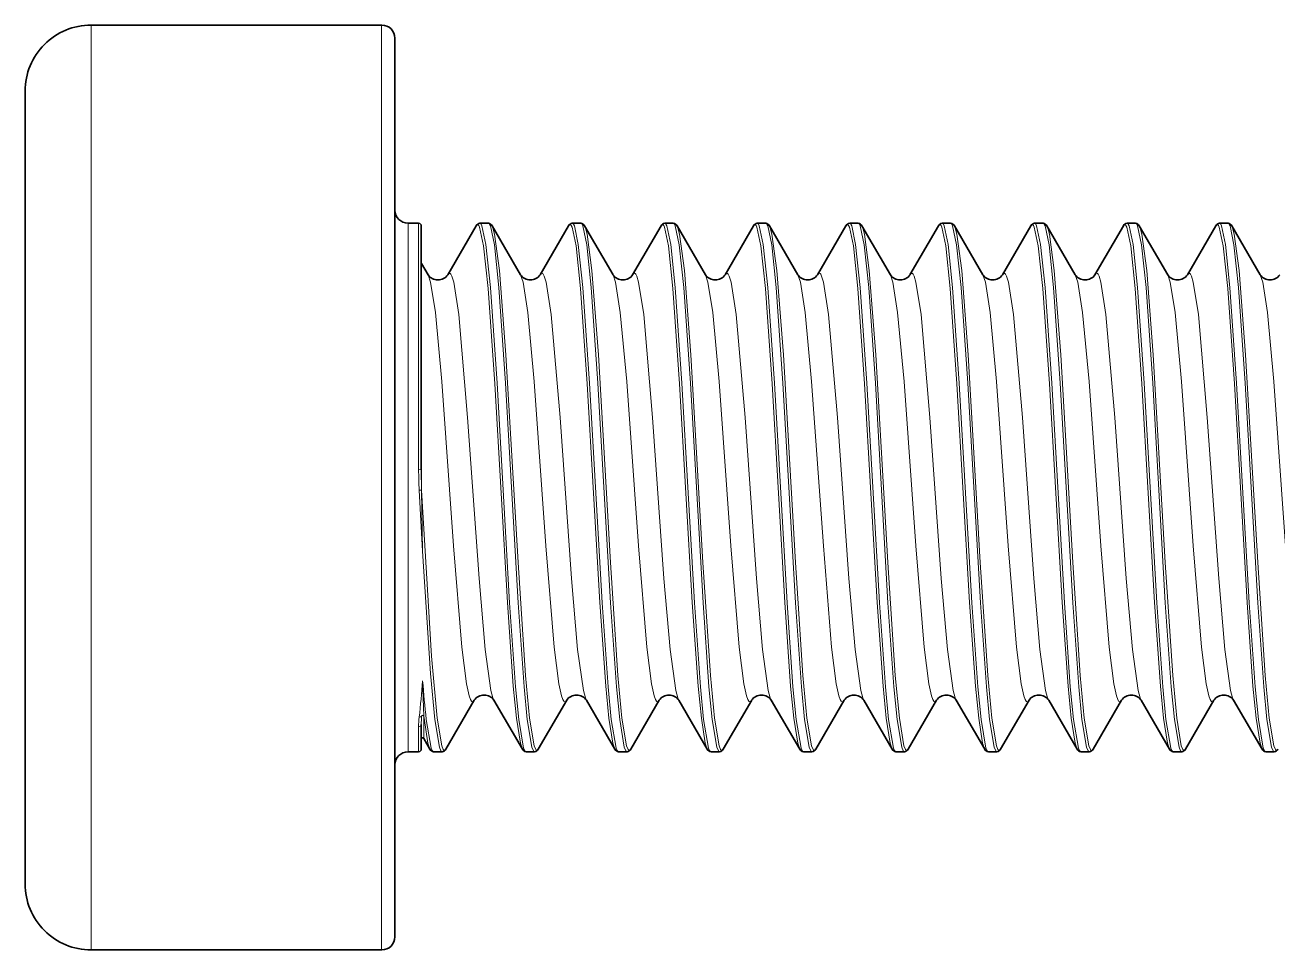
# Model space of a CAD drawing. Extents: x 276 to 976, y 40 to 757.
# Drawn here: x 276.36 to 285.85, y 382.94 to 389.94 of the extents above; entities that cross this region are included whole.
import ezdxf

# ---------------------------------------------------------------- set-up
doc = ezdxf.new("R2010")
doc.units = 0

msp = doc.modelspace()

# ---------------------------------------------------------------- linework, layer by layer
at = {"color": 7, "lineweight": 13, "ltscale": 0.164288}
for p, q in [((276.8629, 389.9371), (276.8629, 383.3656)), ((279.0629, 389.9371), (279.0629, 383.3656))]:
    msp.add_line(p, q, dxfattribs=at)
at = {"color": 7, "lineweight": 35, "ltscale": 0.055}
for p, q in [((279.0629, 389.9371), (276.8629, 389.9371)), ((279.0629, 382.9371), (276.8629, 382.9371))]:
    msp.add_line(p, q, dxfattribs=at)
at = {"color": 7, "lineweight": 35, "ltscale": 0.159594}
msp.add_line((279.1629, 389.8371), (279.1629, 383.4534), dxfattribs=at)
at = {"color": 7, "lineweight": 35, "ltscale": 0.140819}
msp.add_line((276.3629, 389.4371), (276.3629, 383.8044), dxfattribs=at)
at = {"color": 7, "lineweight": 13, "ltscale": 0.093879}
msp.add_line((279.2629, 388.4371), (279.2629, 384.682), dxfattribs=at)
at = {"color": 7, "lineweight": 35, "ltscale": 0.002}
for p, q in [((279.3429, 388.4371), (279.2629, 388.4371)), ((279.3429, 384.4371), (279.2629, 384.4371))]:
    msp.add_line(p, q, dxfattribs=at)
at = {"color": 7, "lineweight": 13, "ltscale": 0.046595}
msp.add_line((279.3429, 388.4371), (279.3429, 386.5733), dxfattribs=at)
at = {"color": 7, "lineweight": 35, "ltscale": 0.04613}
msp.add_line((279.3629, 388.4171), (279.3629, 386.572), dxfattribs=at)
at = {"color": 7, "lineweight": 35, "ltscale": 0.010723}
for p, q in [((279.7783, 388.4178), (279.563, 388.0469)), ((280.4783, 388.4178), (280.2629, 388.0469)), ((281.1783, 388.4178), (280.963, 388.0469)), ((281.8784, 388.4178), (281.663, 388.0469)), ((282.5783, 388.4178), (282.363, 388.0469)), ((283.2783, 388.4178), (283.063, 388.0469)), ((283.9783, 388.4178), (283.7629, 388.0469)), ((284.6783, 388.4178), (284.463, 388.0469)), ((285.3784, 388.4178), (285.163, 388.0469)), ((280.1284, 384.4565), (279.913, 384.8274)), ((280.8283, 384.4565), (280.613, 384.8274)), ((281.5283, 384.4565), (281.313, 384.8274)), ((282.2283, 384.4565), (282.0129, 384.8274)), ((282.9283, 384.4565), (282.713, 384.8274)), ((283.6284, 384.4565), (283.413, 384.8274)), ((284.3283, 384.4565), (284.113, 384.8274)), ((285.0283, 384.4565), (284.813, 384.8274)), ((285.7283, 384.4565), (285.5129, 384.8274))]:
    msp.add_line(p, q, dxfattribs=at)
at = {"color": 7, "lineweight": 35, "ltscale": 0.001611}
for p, q in [((279.8708, 388.4371), (279.8064, 388.4371)), ((280.5708, 388.4371), (280.5064, 388.4371)), ((283.3708, 388.4371), (283.3064, 388.4371)), ((284.0708, 388.4371), (284.0064, 388.4371)), ((281.6208, 384.4371), (281.5564, 384.4371)), ((282.3208, 384.4371), (282.2564, 384.4371)), ((285.1208, 384.4371), (285.0564, 384.4371)), ((285.8208, 384.4371), (285.7564, 384.4371))]:
    msp.add_line(p, q, dxfattribs=at)
at = {"color": 7, "lineweight": 35, "ltscale": 0.010724}
for p, q in [((279.899, 388.4178), (280.1143, 388.0469)), ((280.5989, 388.4178), (280.8144, 388.0469)), ((281.299, 388.4178), (281.5143, 388.0469)), ((281.999, 388.4178), (282.2144, 388.0469)), ((282.699, 388.4178), (282.9144, 388.0469)), ((283.399, 388.4178), (283.6143, 388.0469)), ((284.0989, 388.4178), (284.3144, 388.0469)), ((284.799, 388.4178), (285.0143, 388.0469)), ((285.499, 388.4178), (285.7144, 388.0469)), ((279.549, 384.4564), (279.7643, 384.8274)), ((280.249, 384.4564), (280.4644, 384.8274)), ((280.949, 384.4564), (281.1644, 384.8274)), ((281.649, 384.4564), (281.8643, 384.8274)), ((283.049, 384.4564), (283.2643, 384.8274)), ((283.749, 384.4564), (283.9644, 384.8274)), ((284.449, 384.4564), (284.6644, 384.8274)), ((285.149, 384.4564), (285.3643, 384.8274))]:
    msp.add_line(p, q, dxfattribs=at)
at = {"color": 7, "lineweight": 35, "ltscale": 0.00161}
for p, q in [((281.2708, 388.4371), (281.2064, 388.4371)), ((281.9708, 388.4371), (281.9064, 388.4371)), ((282.6708, 388.4371), (282.6064, 388.4371)), ((284.7708, 388.4371), (284.7064, 388.4371)), ((285.4708, 388.4371), (285.4064, 388.4371)), ((279.5208, 384.4371), (279.4564, 384.4371)), ((280.2208, 384.4371), (280.1564, 384.4371)), ((280.9208, 384.4371), (280.8564, 384.4371)), ((283.0208, 384.4371), (282.9564, 384.4371)), ((283.7208, 384.4371), (283.6564, 384.4371)), ((284.4208, 384.4371), (284.3564, 384.4371))]:
    msp.add_line(p, q, dxfattribs=at)
at = {"color": 7, "lineweight": 35, "ltscale": 0.000129547}
msp.add_line((279.3643, 388.1331), (279.3629, 388.1381), dxfattribs=at)
at = {"color": 7, "lineweight": 13, "ltscale": 0.042883}
msp.add_line((279.3643, 388.1331), (279.3643, 386.4178), dxfattribs=at)
at = {"color": 7, "lineweight": 35, "ltscale": 0.002492}
msp.add_line((279.3643, 388.1331), (279.4144, 388.0469), dxfattribs=at)
at = {"color": 7, "lineweight": 13, "ltscale": 0.000500903}
msp.add_line((279.3629, 386.572), (279.3429, 386.5733), dxfattribs=at)
at = {"color": 7, "lineweight": 13, "ltscale": 0.003855}
msp.add_line((279.3643, 386.4178), (279.3629, 386.572), dxfattribs=at)
at = {"color": 7, "lineweight": 13, "ltscale": 0.000432649}
msp.add_line((279.3643, 386.4178), (279.347, 386.4167), dxfattribs=at)
at = {"color": 7, "lineweight": 13, "ltscale": 0.011544}
msp.add_line((279.3729, 385.9557), (279.347, 386.4167), dxfattribs=at)
at = {"color": 7, "lineweight": 13, "ltscale": 0.011554}
msp.add_line((279.3643, 386.4178), (279.3729, 385.9557), dxfattribs=at)
at = {"color": 7, "lineweight": 13, "ltscale": 0.006678}
msp.add_line((279.3816, 384.7068), (279.3729, 384.9738), dxfattribs=at)
at = {"color": 7, "lineweight": 35, "ltscale": 0.010725}
msp.add_line((282.3489, 384.4564), (282.5644, 384.8274), dxfattribs=at)
at = {"color": 7, "lineweight": 13, "ltscale": 0.006121}
msp.add_line((279.2629, 384.682), (279.2629, 384.4371), dxfattribs=at)
at = {"color": 7, "lineweight": 13, "ltscale": 0.001388}
msp.add_line((279.3429, 384.6265), (279.3453, 384.682), dxfattribs=at)
at = {"color": 7, "lineweight": 13, "ltscale": 0.000417838}
msp.add_line((279.3453, 384.682), (279.347, 384.6986), dxfattribs=at)
at = {"color": 7, "lineweight": 13, "ltscale": 0.001192}
msp.add_line((279.3629, 384.6446), (279.3637, 384.6923), dxfattribs=at)
at = {"color": 7, "lineweight": 13, "ltscale": 0.000363419}
msp.add_line((279.3637, 384.6923), (279.3643, 384.7068), dxfattribs=at)
at = {"color": 7, "lineweight": 13, "ltscale": 0.00041621}
msp.add_line((279.3816, 384.7068), (279.3835, 384.6903), dxfattribs=at)
at = {"color": 7, "lineweight": 13, "ltscale": 0.004243}
msp.add_line((279.3816, 384.7068), (279.3816, 384.5371), dxfattribs=at)
at = {"color": 7, "lineweight": 13, "ltscale": 0.004735}
msp.add_line((279.3429, 384.6265), (279.3429, 384.4371), dxfattribs=at)
at = {"color": 7, "lineweight": 35, "ltscale": 0.004687}
msp.add_line((279.3629, 384.6446), (279.3629, 384.4571), dxfattribs=at)
at = {"color": 7, "lineweight": 35, "ltscale": 0.002329}
msp.add_line((279.4283, 384.4565), (279.3816, 384.5371), dxfattribs=at)
at = {"color": 7, "lineweight": 35, "ltscale": 0.009181}
msp.add_line((276.3629, 383.8044), (276.3629, 383.4371), dxfattribs=at)
at = {"color": 7, "lineweight": 35, "ltscale": 0.010406}
msp.add_line((279.1629, 383.4534), (279.1629, 383.0371), dxfattribs=at)
at = {"color": 7, "lineweight": 13, "ltscale": 0.010712}
for p, q in [((276.8629, 383.3656), (276.8629, 382.9371)), ((279.0629, 383.3656), (279.0629, 382.9371))]:
    msp.add_line(p, q, dxfattribs=at)
at = {"color": 7, "lineweight": 13}
for points in [[(279.7891, 388.4271), (279.7922, 388.4264), (279.7942, 388.425), (279.7983, 388.4204), (279.8044, 388.4085), (279.8344, 388.2655), (279.8684, 387.9438), (279.9189, 387.2226), (280.0146, 385.5666), (280.0595, 384.9341), (280.0835, 384.6903)], [(279.8064, 388.4371), (279.8095, 388.4364), (279.8115, 388.4351), (279.8156, 388.4305), (279.8217, 388.4185), (279.8516, 388.2751), (279.8857, 387.9521), (279.9362, 387.2273), (280.0319, 385.5634), (280.0768, 384.9273), (280.1008, 384.682)], [(279.8709, 388.4371), (279.874, 388.4363), (279.876, 388.435), (279.8801, 388.4303), (279.8861, 388.4183), (279.9161, 388.2744), (279.9502, 387.9512), (280.0006, 387.2264), (280.0963, 385.563), (280.1411, 384.9272), (280.1651, 384.682)], [(279.899, 388.4178), (279.9054, 388.4034), (279.9182, 388.3555), (279.9551, 388.0786), (280.0042, 387.4418), (280.0953, 385.8706), (280.1519, 385.0148), (280.1824, 384.6912)], [(280.4891, 388.4271), (280.4922, 388.4264), (280.4942, 388.425), (280.4983, 388.4204), (280.5044, 388.4085), (280.5343, 388.2655), (280.5684, 387.9438), (280.6189, 387.2226), (280.7146, 385.5666), (280.7595, 384.9341), (280.7835, 384.6903)], [(280.5064, 388.4371), (280.5095, 388.4364), (280.5115, 388.4351), (280.5156, 388.4305), (280.5217, 388.4185), (280.5516, 388.2751), (280.5858, 387.9521), (280.6362, 387.2273), (280.7319, 385.5634), (280.7768, 384.9273), (280.8008, 384.682)], [(280.5709, 388.4371), (280.5739, 388.4363), (280.576, 388.435), (280.58, 388.4303), (280.5862, 388.4183), (280.6161, 388.2744), (280.6501, 387.9512), (280.7006, 387.2264), (280.7962, 385.563), (280.8412, 384.9272), (280.8651, 384.682)], [(280.5989, 388.4178), (280.6054, 388.4034), (280.6182, 388.3555), (280.6552, 388.0786), (280.7042, 387.4418), (280.7953, 385.8706), (280.8519, 385.0148), (280.8824, 384.6912)], [(281.1891, 388.4271), (281.1922, 388.4264), (281.1942, 388.425), (281.1983, 388.4204), (281.2044, 388.4085), (281.2343, 388.2655), (281.2684, 387.9438), (281.3189, 387.2226), (281.4146, 385.5666), (281.4595, 384.9341), (281.4835, 384.6903)], [(281.2064, 388.4371), (281.2095, 388.4364), (281.2115, 388.4351), (281.2156, 388.4305), (281.2217, 388.4185), (281.2516, 388.2751), (281.2857, 387.9521), (281.3362, 387.2273), (281.4319, 385.5634), (281.4768, 384.9273), (281.5008, 384.682)], [(281.2709, 388.4371), (281.2739, 388.4363), (281.276, 388.435), (281.28, 388.4303), (281.2861, 388.4183), (281.3161, 388.2744), (281.3502, 387.9512), (281.4006, 387.2264), (281.4962, 385.563), (281.5411, 384.9272), (281.5651, 384.682)], [(281.299, 388.4178), (281.3054, 388.4034), (281.3182, 388.3555), (281.3551, 388.0786), (281.4042, 387.4418), (281.4954, 385.8706), (281.5519, 385.0148), (281.5824, 384.6912)], [(281.8891, 388.4271), (281.8922, 388.4264), (281.8942, 388.425), (281.8983, 388.4204), (281.9044, 388.4085), (281.9343, 388.2655), (281.9684, 387.9438), (282.0189, 387.2226), (282.1146, 385.5666), (282.1595, 384.9341), (282.1835, 384.6903)], [(281.9064, 388.4371), (281.9095, 388.4364), (281.9115, 388.4351), (281.9156, 388.4305), (281.9217, 388.4185), (281.9517, 388.2751), (281.9857, 387.9521), (282.0362, 387.2273), (282.1318, 385.5634), (282.1768, 384.9273), (282.2008, 384.682)], [(281.9709, 388.4371), (281.9739, 388.4363), (281.976, 388.435), (281.98, 388.4303), (281.9861, 388.4183), (282.0161, 388.2744), (282.0502, 387.9512), (282.1006, 387.2264), (282.1962, 385.563), (282.2411, 384.9272), (282.2651, 384.682)], [(281.999, 388.4178), (282.0054, 388.4034), (282.0182, 388.3555), (282.0551, 388.0786), (282.1042, 387.4418), (282.1954, 385.8706), (282.2519, 385.0148), (282.2824, 384.6912)], [(282.5891, 388.4271), (282.5922, 388.4264), (282.5942, 388.425), (282.5983, 388.4204), (282.6044, 388.4085), (282.6343, 388.2655), (282.6685, 387.9438), (282.7189, 387.2226), (282.8146, 385.5666), (282.8595, 384.9341), (282.8835, 384.6903)], [(282.6064, 388.4371), (282.6095, 388.4364), (282.6115, 388.4351), (282.6156, 388.4305), (282.6217, 388.4185), (282.6516, 388.2751), (282.6857, 387.9521), (282.7362, 387.2273), (282.8318, 385.5634), (282.8768, 384.9273), (282.9008, 384.682)], [(282.6709, 388.4371), (282.674, 388.4363), (282.676, 388.435), (282.6801, 388.4303), (282.6862, 388.4183), (282.7161, 388.2744), (282.7502, 387.9512), (282.8006, 387.2264), (282.8962, 385.563), (282.9412, 384.9272), (282.9651, 384.682)], [(282.699, 388.4178), (282.7054, 388.4034), (282.7182, 388.3555), (282.7551, 388.0786), (282.8042, 387.4418), (282.8954, 385.8706), (282.9519, 385.0148), (282.9824, 384.6912)], [(283.2891, 388.4271), (283.2922, 388.4264), (283.2942, 388.425), (283.2983, 388.4204), (283.3044, 388.4085), (283.3344, 388.2655), (283.3684, 387.9438), (283.4189, 387.2226), (283.5146, 385.5666), (283.5595, 384.9341), (283.5835, 384.6903)], [(283.3064, 388.4371), (283.3095, 388.4364), (283.3115, 388.4351), (283.3156, 388.4305), (283.3217, 388.4185), (283.3516, 388.2751), (283.3857, 387.9521), (283.4362, 387.2273), (283.5319, 385.5634), (283.5768, 384.9273), (283.6008, 384.682)], [(283.3709, 388.4371), (283.374, 388.4363), (283.376, 388.435), (283.3801, 388.4303), (283.3861, 388.4183), (283.4161, 388.2744), (283.4502, 387.9512), (283.5006, 387.2264), (283.5963, 385.563), (283.6411, 384.9272), (283.6651, 384.682)], [(283.399, 388.4178), (283.4054, 388.4034), (283.4182, 388.3555), (283.4551, 388.0786), (283.5042, 387.4418), (283.5953, 385.8706), (283.6519, 385.0148), (283.6824, 384.6912)], [(283.9891, 388.4271), (283.9922, 388.4264), (283.9942, 388.425), (283.9983, 388.4204), (284.0044, 388.4085), (284.0343, 388.2655), (284.0684, 387.9438), (284.1189, 387.2226), (284.2146, 385.5666), (284.2595, 384.9341), (284.2835, 384.6903)], [(284.0064, 388.4371), (284.0095, 388.4364), (284.0115, 388.4351), (284.0156, 388.4305), (284.0217, 388.4185), (284.0516, 388.2751), (284.0858, 387.9521), (284.1362, 387.2273), (284.2319, 385.5634), (284.2768, 384.9273), (284.3008, 384.682)], [(284.0709, 388.4371), (284.0739, 388.4363), (284.076, 388.435), (284.08, 388.4303), (284.0862, 388.4183), (284.1161, 388.2744), (284.1501, 387.9512), (284.2006, 387.2264), (284.2962, 385.563), (284.3412, 384.9272), (284.3651, 384.682)], [(284.0989, 388.4178), (284.1054, 388.4034), (284.1182, 388.3555), (284.1552, 388.0786), (284.2042, 387.4418), (284.2953, 385.8706), (284.3519, 385.0148), (284.3824, 384.6912)], [(284.6891, 388.4271), (284.6922, 388.4264), (284.6942, 388.425), (284.6983, 388.4204), (284.7044, 388.4085), (284.7343, 388.2655), (284.7684, 387.9438), (284.8189, 387.2226), (284.9146, 385.5666), (284.9595, 384.9341), (284.9835, 384.6903)], [(284.7064, 388.4371), (284.7095, 388.4364), (284.7115, 388.4351), (284.7156, 388.4305), (284.7217, 388.4185), (284.7516, 388.2751), (284.7857, 387.9521), (284.8362, 387.2273), (284.9319, 385.5634), (284.9768, 384.9273), (285.0008, 384.682)], [(284.7709, 388.4371), (284.7739, 388.4363), (284.776, 388.435), (284.78, 388.4303), (284.7861, 388.4183), (284.8161, 388.2744), (284.8502, 387.9512), (284.9006, 387.2264), (284.9962, 385.563), (285.0411, 384.9272), (285.0651, 384.682)], [(284.799, 388.4178), (284.8054, 388.4034), (284.8182, 388.3555), (284.8551, 388.0786), (284.9042, 387.4418), (284.9954, 385.8706), (285.0519, 385.0148), (285.0824, 384.6912)], [(285.3891, 388.4271), (285.3922, 388.4264), (285.3942, 388.425), (285.3983, 388.4204), (285.4044, 388.4085), (285.4343, 388.2655), (285.4684, 387.9438), (285.5189, 387.2226), (285.6146, 385.5666), (285.6595, 384.9341), (285.6835, 384.6903)], [(285.4064, 388.4371), (285.4095, 388.4364), (285.4115, 388.4351), (285.4156, 388.4305), (285.4217, 388.4185), (285.4517, 388.2751), (285.4857, 387.9521), (285.5362, 387.2273), (285.6318, 385.5634), (285.6768, 384.9273), (285.7008, 384.682)], [(285.4709, 388.4371), (285.4739, 388.4363), (285.476, 388.435), (285.48, 388.4303), (285.4861, 388.4183), (285.5161, 388.2744), (285.5502, 387.9512), (285.6006, 387.2264), (285.6962, 385.563), (285.7411, 384.9272), (285.7651, 384.682)], [(285.499, 388.4178), (285.5054, 388.4034), (285.5182, 388.3555), (285.5551, 388.0786), (285.6042, 387.4418), (285.6954, 385.8706), (285.7519, 385.0148), (285.7824, 384.6912)], [(279.7512, 384.816), (279.746, 384.8178), (279.7425, 384.821), (279.7356, 384.8319), (279.7253, 384.8595), (279.7053, 384.9514), (279.6699, 385.2285), (279.6069, 385.995), (279.5185, 387.2397), (279.4695, 387.7625), (279.4335, 387.9906), (279.4144, 388.0469)], [(279.913, 384.8274), (279.9052, 384.8447), (279.8898, 384.9015), (279.8468, 385.2101), (279.8, 385.748), (279.714, 386.9681), (279.6465, 387.7453), (279.6082, 387.9917), (279.5941, 388.0373), (279.5869, 388.0507), (279.5822, 388.0559), (279.5798, 388.0574), (279.5762, 388.0582)], [(280.4512, 384.816), (280.446, 384.8178), (280.4425, 384.821), (280.4356, 384.8319), (280.4253, 384.8595), (280.4053, 384.9514), (280.3699, 385.2285), (280.3069, 385.995), (280.2184, 387.2397), (280.1695, 387.7625), (280.1335, 387.9906), (280.1143, 388.0469)], [(280.613, 384.8274), (280.6052, 384.8447), (280.5898, 384.9015), (280.5468, 385.2101), (280.5001, 385.748), (280.414, 386.9681), (280.3466, 387.7453), (280.3082, 387.9917), (280.2941, 388.0373), (280.2869, 388.0507), (280.2822, 388.0559), (280.2798, 388.0574), (280.2762, 388.0582)], [(281.1512, 384.816), (281.1459, 384.8178), (281.1425, 384.821), (281.1356, 384.8319), (281.1253, 384.8595), (281.1053, 384.9514), (281.0699, 385.2285), (281.007, 385.995), (280.9185, 387.2397), (280.8695, 387.7625), (280.8335, 387.9906), (280.8144, 388.0469)], [(281.313, 384.8274), (281.3052, 384.8447), (281.2898, 384.9015), (281.2468, 385.2101), (281.2001, 385.748), (281.114, 386.9681), (281.0466, 387.7453), (281.0082, 387.9917), (280.9941, 388.0373), (280.9869, 388.0507), (280.9821, 388.0559), (280.9797, 388.0574), (280.9761, 388.0582)], [(281.8512, 384.816), (281.8459, 384.8178), (281.8425, 384.821), (281.8356, 384.8319), (281.8253, 384.8595), (281.8053, 384.9514), (281.7699, 385.2285), (281.7069, 385.995), (281.6185, 387.2397), (281.5695, 387.7625), (281.5334, 387.9906), (281.5143, 388.0469)], [(282.0129, 384.8274), (282.0052, 384.8447), (281.9898, 384.9015), (281.9468, 385.2101), (281.9001, 385.748), (281.814, 386.9681), (281.7466, 387.7453), (281.7082, 387.9917), (281.6941, 388.0373), (281.687, 388.0507), (281.6822, 388.0559), (281.6797, 388.0574), (281.6761, 388.0582)], [(282.5511, 384.816), (282.546, 384.8178), (282.5425, 384.821), (282.5356, 384.8319), (282.5253, 384.8595), (282.5053, 384.9514), (282.4699, 385.2285), (282.4069, 385.995), (282.3185, 387.2397), (282.2695, 387.7625), (282.2335, 387.9906), (282.2144, 388.0469)], [(282.713, 384.8274), (282.7051, 384.8447), (282.6898, 384.9015), (282.6468, 385.2101), (282.6001, 385.748), (282.514, 386.9681), (282.4465, 387.7453), (282.4082, 387.9917), (282.3941, 388.0373), (282.387, 388.0507), (282.3821, 388.0559), (282.3798, 388.0574), (282.3762, 388.0582)], [(283.2512, 384.816), (283.246, 384.8178), (283.2425, 384.821), (283.2356, 384.8319), (283.2253, 384.8595), (283.2053, 384.9514), (283.1699, 385.2285), (283.1069, 385.995), (283.0185, 387.2397), (282.9695, 387.7625), (282.9335, 387.9906), (282.9144, 388.0469)], [(283.413, 384.8274), (283.4052, 384.8447), (283.3898, 384.9015), (283.3468, 385.2101), (283.3, 385.748), (283.214, 386.9681), (283.1465, 387.7453), (283.1082, 387.9917), (283.0941, 388.0373), (283.0869, 388.0507), (283.0822, 388.0559), (283.0798, 388.0574), (283.0762, 388.0582)], [(283.9512, 384.816), (283.946, 384.8178), (283.9425, 384.821), (283.9356, 384.8319), (283.9253, 384.8595), (283.9053, 384.9514), (283.8699, 385.2285), (283.8069, 385.995), (283.7184, 387.2397), (283.6695, 387.7625), (283.6335, 387.9906), (283.6143, 388.0469)], [(284.113, 384.8274), (284.1052, 384.8447), (284.0898, 384.9015), (284.0468, 385.2101), (284.0001, 385.748), (283.914, 386.9681), (283.8466, 387.7453), (283.8082, 387.9917), (283.7941, 388.0373), (283.7869, 388.0507), (283.7822, 388.0559), (283.7798, 388.0574), (283.7762, 388.0582)], [(284.6512, 384.816), (284.6459, 384.8178), (284.6425, 384.821), (284.6356, 384.8319), (284.6253, 384.8595), (284.6053, 384.9514), (284.5699, 385.2285), (284.507, 385.995), (284.4185, 387.2397), (284.3695, 387.7625), (284.3335, 387.9906), (284.3144, 388.0469)], [(284.813, 384.8274), (284.8052, 384.8447), (284.7898, 384.9015), (284.7468, 385.2101), (284.7001, 385.748), (284.614, 386.9681), (284.5466, 387.7453), (284.5082, 387.9917), (284.4941, 388.0373), (284.4869, 388.0507), (284.4821, 388.0559), (284.4797, 388.0574), (284.4761, 388.0582)], [(285.3512, 384.816), (285.3459, 384.8178), (285.3425, 384.821), (285.3356, 384.8319), (285.3253, 384.8595), (285.3053, 384.9514), (285.2699, 385.2285), (285.2069, 385.995), (285.1185, 387.2397), (285.0695, 387.7625), (285.0334, 387.9906), (285.0143, 388.0469)], [(285.5129, 384.8274), (285.5052, 384.8447), (285.4898, 384.9015), (285.4468, 385.2101), (285.4001, 385.748), (285.314, 386.9681), (285.2466, 387.7453), (285.2082, 387.9917), (285.1941, 388.0373), (285.187, 388.0507), (285.1822, 388.0559), (285.1797, 388.0574), (285.1761, 388.0582)], [(286.0511, 384.816), (286.046, 384.8178), (286.0425, 384.821), (286.0356, 384.8319), (286.0253, 384.8595), (286.0053, 384.9514), (285.9699, 385.2285), (285.9069, 385.995), (285.8185, 387.2397), (285.7695, 387.7625), (285.7335, 387.9906), (285.7144, 388.0469)], [(279.3643, 386.4178), (279.4407, 385.1617), (279.4824, 384.6912)], [(279.3729, 385.9557), (279.4327, 385.0306), (279.4651, 384.682)], [(279.4283, 384.4565), (279.4131, 384.5012), (279.3835, 384.6903)], [(279.4564, 384.4371), (279.4543, 384.4375), (279.4502, 384.4403), (279.446, 384.4459), (279.4378, 384.4652), (279.4008, 384.682)], [(279.4651, 384.682), (279.5, 384.4719), (279.512, 384.4435), (279.516, 384.439), (279.518, 384.4378), (279.5209, 384.4371)], [(279.4824, 384.6912), (279.5173, 384.4819), (279.5293, 384.4535), (279.5333, 384.4491), (279.5353, 384.4478), (279.5382, 384.4471)], [(280.1284, 384.4565), (280.1131, 384.5012), (280.0835, 384.6903)], [(280.1564, 384.4371), (280.1544, 384.4375), (280.1502, 384.4403), (280.1461, 384.4459), (280.1378, 384.4652), (280.1008, 384.682)], [(280.1651, 384.682), (280.2, 384.4719), (280.212, 384.4435), (280.216, 384.439), (280.218, 384.4378), (280.2209, 384.4371)], [(280.1824, 384.6912), (280.2173, 384.4819), (280.2293, 384.4535), (280.2333, 384.4491), (280.2353, 384.4478), (280.2382, 384.4471)], [(280.8283, 384.4565), (280.8131, 384.5012), (280.7835, 384.6903)], [(280.8564, 384.4371), (280.8544, 384.4375), (280.8502, 384.4403), (280.8461, 384.4459), (280.8378, 384.4652), (280.8008, 384.682)], [(280.8651, 384.682), (280.9, 384.4719), (280.912, 384.4435), (280.916, 384.439), (280.918, 384.4378), (280.9209, 384.4371)], [(280.8824, 384.6912), (280.9173, 384.4819), (280.9293, 384.4535), (280.9333, 384.4491), (280.9353, 384.4478), (280.9382, 384.4471)], [(281.5283, 384.4565), (281.5131, 384.5012), (281.4835, 384.6903)], [(281.5564, 384.4371), (281.5544, 384.4375), (281.5502, 384.4403), (281.5461, 384.4459), (281.5378, 384.4652), (281.5008, 384.682)], [(281.5651, 384.682), (281.6, 384.4719), (281.612, 384.4435), (281.616, 384.439), (281.618, 384.4378), (281.6209, 384.4371)], [(281.5824, 384.6912), (281.6173, 384.4819), (281.6293, 384.4535), (281.6333, 384.4491), (281.6353, 384.4478), (281.6382, 384.4471)], [(282.2283, 384.4565), (282.2131, 384.5012), (282.1835, 384.6903)], [(282.2564, 384.4371), (282.2543, 384.4375), (282.2502, 384.4403), (282.246, 384.4459), (282.2378, 384.4652), (282.2008, 384.682)], [(282.2651, 384.682), (282.3, 384.4719), (282.312, 384.4435), (282.316, 384.439), (282.318, 384.4378), (282.3209, 384.4371)], [(282.2824, 384.6912), (282.3173, 384.4819), (282.3293, 384.4535), (282.3333, 384.4491), (282.3353, 384.4478), (282.3382, 384.4471)], [(282.9283, 384.4565), (282.9131, 384.5012), (282.8835, 384.6903)], [(282.9564, 384.4371), (282.9543, 384.4375), (282.9502, 384.4403), (282.946, 384.4459), (282.9378, 384.4652), (282.9008, 384.682)], [(282.9651, 384.682), (283, 384.4719), (283.012, 384.4435), (283.016, 384.439), (283.018, 384.4378), (283.0209, 384.4371)], [(282.9824, 384.6912), (283.0173, 384.4819), (283.0293, 384.4535), (283.0333, 384.4491), (283.0353, 384.4478), (283.0382, 384.4471)], [(283.6284, 384.4565), (283.6131, 384.5012), (283.5835, 384.6903)], [(283.6564, 384.4371), (283.6544, 384.4375), (283.6502, 384.4403), (283.6461, 384.4459), (283.6378, 384.4652), (283.6008, 384.682)], [(283.6651, 384.682), (283.7, 384.4719), (283.712, 384.4435), (283.716, 384.439), (283.718, 384.4378), (283.7209, 384.4371)], [(283.6824, 384.6912), (283.7173, 384.4819), (283.7293, 384.4535), (283.7333, 384.4491), (283.7353, 384.4478), (283.7382, 384.4471)], [(284.3283, 384.4565), (284.3131, 384.5012), (284.2835, 384.6903)], [(284.3564, 384.4371), (284.3544, 384.4375), (284.3502, 384.4403), (284.3461, 384.4459), (284.3378, 384.4652), (284.3008, 384.682)], [(284.3651, 384.682), (284.4, 384.4719), (284.412, 384.4435), (284.416, 384.439), (284.418, 384.4378), (284.4209, 384.4371)], [(284.3824, 384.6912), (284.4173, 384.4819), (284.4293, 384.4535), (284.4333, 384.4491), (284.4353, 384.4478), (284.4382, 384.4471)], [(285.0283, 384.4565), (285.0131, 384.5012), (284.9835, 384.6903)], [(285.0564, 384.4371), (285.0544, 384.4375), (285.0502, 384.4403), (285.0461, 384.4459), (285.0378, 384.4652), (285.0008, 384.682)], [(285.0651, 384.682), (285.1, 384.4719), (285.112, 384.4435), (285.116, 384.439), (285.118, 384.4378), (285.1209, 384.4371)], [(285.0824, 384.6912), (285.1173, 384.4819), (285.1293, 384.4535), (285.1333, 384.4491), (285.1353, 384.4478), (285.1382, 384.4471)], [(285.7283, 384.4565), (285.7131, 384.5012), (285.6835, 384.6903)], [(285.7564, 384.4371), (285.7543, 384.4375), (285.7502, 384.4403), (285.746, 384.4459), (285.7378, 384.4652), (285.7008, 384.682)], [(285.7651, 384.682), (285.8, 384.4719), (285.812, 384.4435), (285.816, 384.439), (285.818, 384.4378), (285.8209, 384.4371)], [(285.7824, 384.6912), (285.8173, 384.4819), (285.8293, 384.4535), (285.8333, 384.4491), (285.8353, 384.4478), (285.8382, 384.4471)]]:
    msp.add_lwpolyline(points, dxfattribs=at)
at = {"color": 7, "lineweight": 35}
for centre, radius, start, end in [((276.8629, 389.4371), 0.5, 90, 180.00001), ((279.0629, 389.8371), 0.1, 0.03362, 89.96638), ((279.263, 388.5372), 0.1, 180.03361, 269.96638), ((279.3429, 388.4171), 0.02, 0.03362, 89.96638), ((279.8089, 388.4041), 0.0333, 94.25373, 155.78943), ((279.8684, 388.4041), 0.0333, 24.2525, 85.75424), ((280.5089, 388.4041), 0.0333, 94.25374, 155.78943), ((280.5684, 388.4041), 0.0333, 24.2525, 85.75424), ((281.2089, 388.4041), 0.0333, 94.25374, 155.78943), ((281.2684, 388.4041), 0.0333, 24.25249, 85.75423), ((281.9089, 388.4041), 0.0333, 94.25374, 155.78943), ((281.9684, 388.4041), 0.0333, 24.25249, 85.75423), ((282.6089, 388.4041), 0.0333, 94.25374, 155.78943), ((282.6684, 388.4041), 0.0333, 24.25249, 85.75423), ((283.3089, 388.4041), 0.0333, 94.25374, 155.78943), ((283.3684, 388.4041), 0.0333, 24.25249, 85.75423), ((284.0089, 388.4041), 0.0333, 94.25374, 155.78943), ((284.0684, 388.4041), 0.0333, 24.25249, 85.75423), ((284.7089, 388.4041), 0.0333, 94.25374, 155.78943), ((284.7684, 388.4041), 0.0333, 24.25249, 85.75423), ((285.4089, 388.4041), 0.0333, 94.25374, 155.78943), ((285.4684, 388.4041), 0.0333, 24.2525, 85.75424), ((279.4872, 388.0956), 0.0878, 213.78976, 270.96189), ((279.4901, 388.0956), 0.0878, 269.03861, 326.20526), ((280.1872, 388.0956), 0.0878, 213.78975, 270.96189), ((280.1901, 388.0956), 0.0878, 269.03811, 326.21023), ((280.8872, 388.0956), 0.0878, 213.78975, 270.96189), ((280.8901, 388.0956), 0.0878, 269.03811, 326.21023), ((281.5872, 388.0956), 0.0878, 213.78976, 270.96189), ((281.5901, 388.0956), 0.0878, 269.03812, 326.21024), ((282.2872, 388.0956), 0.0878, 213.78976, 270.96189), ((282.2901, 388.0956), 0.0878, 269.03811, 326.21025), ((282.9872, 388.0956), 0.0878, 213.78975, 270.96189), ((282.9901, 388.0956), 0.0878, 269.03812, 326.21024), ((283.6872, 388.0956), 0.0878, 213.78976, 270.96189), ((283.6901, 388.0956), 0.0878, 269.03811, 326.21025), ((284.3872, 388.0956), 0.0878, 213.78976, 270.96189), ((284.3901, 388.0956), 0.0878, 269.03812, 326.21024), ((285.0872, 388.0956), 0.0878, 213.78976, 270.96189), ((285.0901, 388.0956), 0.0878, 269.03811, 326.21025), ((285.7872, 388.0956), 0.0878, 213.78976, 270.96189), ((285.7901, 388.0956), 0.0878, 269.03811, 326.21023), ((279.8372, 384.7787), 0.0878, 89.03811, 146.21025), ((279.8401, 384.7787), 0.0878, 33.78977, 90.96189), ((280.5372, 384.7787), 0.0878, 89.03811, 146.21024), ((280.5401, 384.7787), 0.0878, 33.78975, 90.96189), ((281.2372, 384.7787), 0.0878, 89.03811, 146.21024), ((281.2401, 384.7787), 0.0878, 33.78976, 90.96189), ((281.9372, 384.7787), 0.0878, 89.03811, 146.21025), ((281.9401, 384.7787), 0.0878, 33.78977, 90.96189), ((282.6372, 384.7787), 0.0878, 89.03811, 146.21024), ((282.6401, 384.7787), 0.0878, 33.78975, 90.96189), ((283.3372, 384.7787), 0.0878, 89.03811, 146.21025), ((283.3401, 384.7787), 0.0878, 33.78976, 90.96189), ((284.0372, 384.7787), 0.0878, 89.03811, 146.21024), ((284.0401, 384.7787), 0.0878, 33.78976, 90.96189), ((284.7372, 384.7787), 0.0878, 89.03811, 146.21024), ((284.7401, 384.7787), 0.0878, 33.78975, 90.96188), ((285.4372, 384.7787), 0.0878, 89.03811, 146.21024), ((285.4401, 384.7787), 0.0878, 33.78975, 90.96189), ((279.3729, 384.5321), 0.01, 30.12619, 179.99981), ((279.263, 384.3371), 0.1, 90.03362, 179.96639), ((279.3429, 384.4572), 0.02, 270.03364, 359.96635), ((279.4589, 384.4702), 0.0333, 204.21057, 265.74626), ((279.5184, 384.4702), 0.0333, 274.24576, 335.7475), ((280.1589, 384.4702), 0.0333, 204.21057, 265.74626), ((280.2184, 384.4702), 0.0333, 274.24577, 335.74751), ((280.8589, 384.4702), 0.0333, 204.21057, 265.74626), ((280.9184, 384.4702), 0.0333, 274.24577, 335.74751), ((281.5589, 384.4702), 0.0333, 204.21057, 265.74626), ((281.6184, 384.4702), 0.0333, 274.24576, 335.7475), ((282.2589, 384.4702), 0.0333, 204.21057, 265.74626), ((282.3184, 384.4702), 0.0333, 274.24576, 335.7475), ((282.9589, 384.4702), 0.0333, 204.21057, 265.74626), ((283.0184, 384.4702), 0.0333, 274.24576, 335.7475), ((283.6589, 384.4702), 0.0333, 204.21057, 265.74626), ((283.7184, 384.4702), 0.0333, 274.24577, 335.74751), ((284.3589, 384.4702), 0.0333, 204.21057, 265.74626), ((284.4184, 384.4702), 0.0333, 274.24576, 335.7475), ((285.0589, 384.4702), 0.0333, 204.21057, 265.74626), ((285.1184, 384.4702), 0.0333, 274.24577, 335.74751), ((285.7589, 384.4702), 0.0333, 204.21057, 265.74626), ((285.8184, 384.4702), 0.0333, 274.24577, 335.74751), ((276.8629, 383.4371), 0.5, 179.99999, 270), ((279.0629, 383.0372), 0.1, 270.03362, 359.96638)]:
    msp.add_arc(centre, radius, start, end, dxfattribs=at)
at = {"color": 7, "lineweight": 13}
for centre, radius, start, end in [((279.7927, 388.4127), 0.0151, 103.72982, 160.19748), ((280.4927, 388.4127), 0.0151, 103.72984, 160.19747), ((281.1927, 388.4127), 0.0151, 103.72984, 160.19747), ((281.8927, 388.4127), 0.0151, 103.72982, 160.19748), ((282.5927, 388.4127), 0.0151, 103.72983, 160.19748), ((283.2927, 388.4127), 0.0151, 103.72982, 160.19748), ((283.9927, 388.4127), 0.0151, 103.72982, 160.19748), ((284.6927, 388.4127), 0.0151, 103.72982, 160.19748), ((285.3927, 388.4127), 0.0151, 103.72983, 160.19748), ((279.5804, 388.0405), 0.0184, 103.64681, 160.06201), ((280.2805, 388.0405), 0.0184, 103.64079, 160.05335), ((280.9805, 388.0405), 0.0184, 103.64079, 160.05338), ((281.6805, 388.0405), 0.0184, 103.64076, 160.05337), ((282.3804, 388.0405), 0.0184, 103.64076, 160.05335), ((283.0804, 388.0405), 0.0184, 103.64076, 160.05337), ((283.7805, 388.0405), 0.0184, 103.64076, 160.05335), ((284.4805, 388.0405), 0.0184, 103.64077, 160.05337), ((285.1805, 388.0405), 0.0184, 103.64076, 160.05335), ((282.2211, 386.5687), 2.8781, 179.90762, 183.02749), ((270.1145, 385.704), 9.2871, 353.78472, 355.49037), ((288.2357, 385.669), 8.89, 184.48504, 186.37475), ((279.7469, 384.8337), 0.0184, 283.64075, 340.05336), ((280.4469, 384.8337), 0.0184, 283.64077, 340.05336), ((281.1469, 384.8337), 0.0184, 283.64077, 340.05336), ((281.8469, 384.8337), 0.0184, 283.64075, 340.05336), ((282.5469, 384.8337), 0.0184, 283.64077, 340.05336), ((283.2469, 384.8337), 0.0184, 283.64075, 340.05337), ((283.9469, 384.8337), 0.0184, 283.64077, 340.05336), ((284.6469, 384.8337), 0.0184, 283.64076, 340.05336), ((285.3469, 384.8337), 0.0184, 283.64077, 340.05336), ((279.3481, 384.7187), 0.0201, 266.63319, 323.64266), ((279.3729, 384.704), 0.00915, 18.1809, 161.77769), ((279.3729, 384.7008), 0.0106, 34.6964, 145.30349), ((279.5347, 384.4616), 0.015, 283.6923, 340.14414), ((280.2347, 384.4616), 0.015, 283.69232, 340.14414), ((280.9347, 384.4616), 0.015, 283.69233, 340.14415), ((281.6346, 384.4616), 0.015, 283.69231, 340.14414), ((282.3347, 384.4616), 0.015, 283.69231, 340.14414), ((283.0347, 384.4616), 0.015, 283.69231, 340.14414), ((283.7347, 384.4616), 0.015, 283.69232, 340.14414), ((284.4347, 384.4616), 0.015, 283.69231, 340.14414), ((285.1346, 384.4616), 0.015, 283.69232, 340.14414), ((285.8347, 384.4616), 0.015, 283.69233, 340.14415)]:
    msp.add_arc(centre, radius, start, end, dxfattribs=at)
msp.add_ellipse((279.3429, 384.6446), major_axis=(-0.02, 0), ratio=0.90531, start_param=1.570796, end_param=3.141593, dxfattribs=at)

doc.saveas('drawing.dxf')
